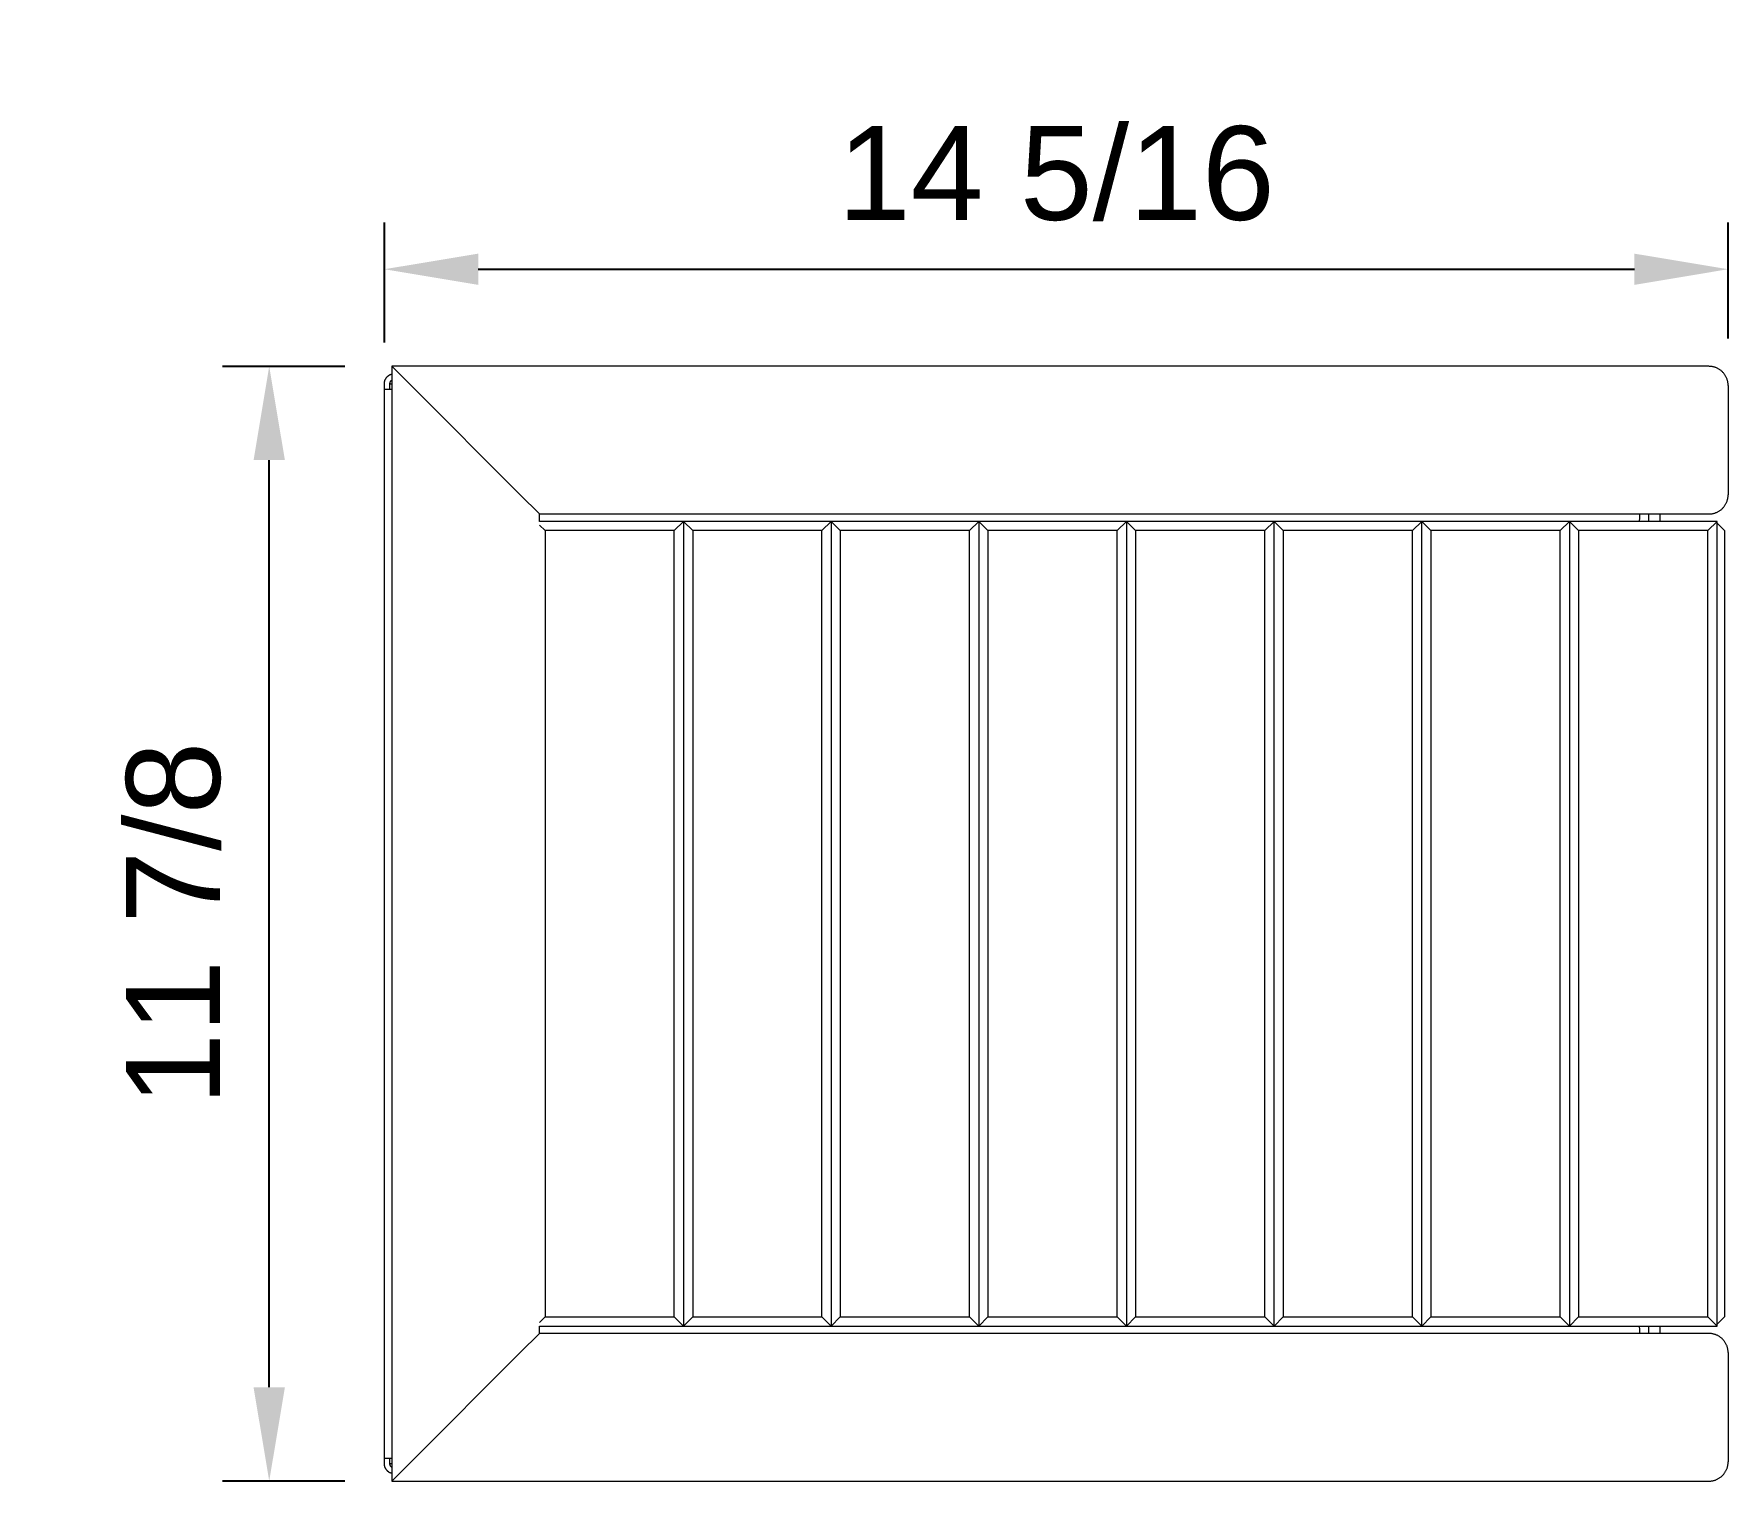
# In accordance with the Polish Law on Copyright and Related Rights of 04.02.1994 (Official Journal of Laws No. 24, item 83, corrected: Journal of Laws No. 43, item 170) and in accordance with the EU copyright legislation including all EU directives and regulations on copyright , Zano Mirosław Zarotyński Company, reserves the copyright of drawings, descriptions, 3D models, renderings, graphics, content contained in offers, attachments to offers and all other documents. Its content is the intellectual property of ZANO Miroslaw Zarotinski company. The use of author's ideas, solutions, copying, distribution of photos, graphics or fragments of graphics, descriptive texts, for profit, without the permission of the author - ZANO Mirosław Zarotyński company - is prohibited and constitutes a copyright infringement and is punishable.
# Model space of a CAD drawing. Header units: inches. Extents: x -1 to 137, y -3 to 81.
# Drawn here: x 1.08 to 19.15, y 3.64 to 19.08 of the extents above; entities that cross this region are included whole.
import ezdxf

# ---------------------------------------------------------------- set-up
doc = ezdxf.new("R2010")
doc.units = ezdxf.units.IN
doc.header["$PDSIZE"] = -1
doc.layers.add('ZANO_R', color=7, linetype='Continuous', lineweight=0)
doc.layers.add('ZANO_W', color=1, linetype='Continuous', lineweight=0)
doc.styles.get("Standard").update_dxf_attribs({"font": 'ARIALUNI.TTF'})
doc.dimstyles.new('amerykanie', dxfattribs={"dimtxt": 50, "dimasz": 50, "dimexe": 0.5, "dimexo": 0.5, "dimgap": 1, "dimtad": 1, "dimdec": 0, "dimzin": 0, "dimlunit": 5, "dimtxsty": 'Standard', "dimcen": 0.09, "dimclrd": 1, "dimclre": 1, "dimclrt": 1, "dimazin": 0, "dimtfac": 1, "dimtdec": 0, "dimtmove": 0, "dimatfit": 3, "dimfxl": 1, "dimtzin": 0, "dimarcsym": 1})

# ---------------------------------------------------------------- blocks, each defined once
blk = doc.blocks.new('*D371')
at = {"layer": 'Defpoints', "color": 0}
for p in [(19.151, 16.566), (4.819, 15.286), (19.151, 15.326)]:
    blk.add_point(p, dxfattribs=at)
at = {"layer": 'ZANO_W', "color": 1, "lineweight": -2}
for p, q in [((4.819, 15.786), (4.819, 17.066)), ((19.151, 15.826), (19.151, 17.066)), ((5.819, 16.566), (18.151, 16.566))]:
    blk.add_line(p, q, dxfattribs=at)
at = {"layer": 'ZANO_W', "color": 1}
for points in [[(5.819, 16.732), (5.819, 16.399), (4.819, 16.566)], [(18.151, 16.399), (18.151, 16.732), (19.151, 16.566)]]:
    blk.add_solid(points, dxfattribs=at)
at = {"layer": 'ZANO_W', "color": 1, "insert": (11.985, 17.585), "char_height": 1, "attachment_point": 5}
blk.add_mtext('14 5/16', dxfattribs=at)
blk = doc.blocks.new('*D372')
at = {"layer": 'Defpoints', "color": 0}
for p in [(3.59, 15.53), (4.898, 15.53), (4.898, 3.64)]:
    blk.add_point(p, dxfattribs=at)
at = {"layer": 'ZANO_W', "color": 1, "lineweight": -2}
for p, q in [((4.398, 15.53), (3.09, 15.53)), ((3.59, 4.64), (3.59, 14.53)), ((4.398, 3.64), (3.09, 3.64))]:
    blk.add_line(p, q, dxfattribs=at)
at = {"layer": 'ZANO_W', "color": 1}
for points in [[(3.757, 14.53), (3.423, 14.53), (3.59, 15.53)], [(3.423, 4.64), (3.757, 4.64), (3.59, 3.64)]]:
    blk.add_solid(points, dxfattribs=at)
at = {"layer": 'ZANO_W', "color": 1, "insert": (2.571, 9.585), "char_height": 1, "attachment_point": 5, "rotation": 90}
blk.add_mtext('11 7/8', dxfattribs=at)

msp = doc.modelspace()

# ---------------------------------------------------------------- linework, layer by layer
at = {"layer": 'ZANO_R'}
for p, q in [((4.81955, 15.35982), (4.82012, 15.36344)), ((4.82012, 15.36344), (4.82081, 15.36704)), ((4.82081, 15.36704), (4.82163, 15.37062)), ((4.82163, 15.37062), (4.82257, 15.37416)), ((4.82257, 15.37416), (4.82363, 15.37768)), ((4.82363, 15.37768), (4.82481, 15.38115)), ((4.82481, 15.38115), (4.82611, 15.38458)), ((4.82611, 15.38458), (4.82752, 15.38796)), ((4.82752, 15.38796), (4.82906, 15.39129)), ((4.82906, 15.39129), (4.8307, 15.39457)), ((4.8307, 15.39457), (4.83246, 15.39779)), ((4.83246, 15.39779), (4.83433, 15.40094)), ((4.83433, 15.40094), (4.83631, 15.40403)), ((4.83631, 15.40403), (4.83839, 15.40705)), ((4.83839, 15.40705), (4.84058, 15.41)), ((4.84058, 15.41), (4.84286, 15.41286)), ((4.84286, 15.41286), (4.84525, 15.41565)), ((4.84525, 15.41565), (4.84772, 15.41836)), ((4.84772, 15.41836), (4.85029, 15.42097)), ((4.85029, 15.42097), (4.85295, 15.4235)), ((4.85295, 15.4235), (4.8557, 15.42593)), ((4.8557, 15.42593), (4.85852, 15.42827)), ((4.85852, 15.42827), (4.86143, 15.43051)), ((4.86143, 15.43051), (4.86441, 15.43265)), ((4.86441, 15.43265), (4.86746, 15.43468)), ((4.86746, 15.43468), (4.87058, 15.43661)), ((4.87058, 15.43661), (4.87377, 15.43842)), ((4.87377, 15.43842), (4.87701, 15.44013)), ((4.87701, 15.44013), (4.88032, 15.44172)), ((4.87981, 15.35947), (4.88032, 15.36099)), ((4.88032, 15.44172), (4.88367, 15.4432)), ((4.88032, 15.36099), (4.88089, 15.3625)), ((4.88089, 15.3625), (4.8815, 15.36399)), ((4.8815, 15.36399), (4.88217, 15.36546)), ((4.88217, 15.36546), (4.88288, 15.3669)), ((4.88288, 15.3669), (4.88365, 15.36832)), ((4.88365, 15.36832), (4.88446, 15.36971)), ((4.88367, 15.4432), (4.88708, 15.44456)), ((4.88446, 15.36971), (4.88532, 15.37107)), ((4.88532, 15.37107), (4.88622, 15.3724)), ((4.88622, 15.3724), (4.88717, 15.37371)), ((4.88708, 15.44456), (4.89053, 15.44581)), ((4.88717, 15.37371), (4.88817, 15.37497)), ((4.88817, 15.37497), (4.8892, 15.37621)), ((4.8892, 15.37621), (4.89028, 15.3774)), ((4.89028, 15.3774), (4.8914, 15.37856)), ((4.89053, 15.44581), (4.89402, 15.44693)), ((4.8914, 15.37856), (4.89256, 15.37968)), ((4.89256, 15.37968), (4.89375, 15.38076)), ((4.89375, 15.38076), (4.89498, 15.3818)), ((4.89402, 15.44693), (4.89755, 15.44793)), ((4.89498, 15.3818), (4.89625, 15.3828)), ((4.89625, 15.3828), (4.89755, 15.38375)), ((18.94577, 15.53025), (4.89755, 15.53025)), ((4.89755, 15.53025), (4.89755, 3.63965)), ((4.8976, 15.5302), (4.89755, 15.53025)), ((4.8976, 15.5302), (5.10229, 15.32551)), ((18.95276, 15.53013), (18.94577, 15.53025)), ((18.95975, 15.52977), (18.95276, 15.53013)), ((18.96671, 15.52917), (18.95975, 15.52977)), ((18.97365, 15.52834), (18.96671, 15.52917)), ((18.98056, 15.52727), (18.97365, 15.52834)), ((18.98743, 15.52596), (18.98056, 15.52727)), ((18.99425, 15.52442), (18.98743, 15.52596)), ((19.00101, 15.52265), (18.99425, 15.52442)), ((19.00771, 15.52065), (19.00101, 15.52265)), ((19.01434, 15.51842), (19.00771, 15.52065)), ((19.02088, 15.51597), (19.01434, 15.51842)), ((19.02734, 15.5133), (19.02088, 15.51597)), ((19.03371, 15.5104), (19.02734, 15.5133)), ((19.03997, 15.50729), (19.03371, 15.5104)), ((19.04612, 15.50397), (19.03997, 15.50729)), ((19.05215, 15.50044), (19.04612, 15.50397)), ((19.05806, 15.49671), (19.05215, 15.50044)), ((19.06384, 15.49277), (19.05806, 15.49671)), ((19.06949, 15.48864), (19.06384, 15.49277)), ((19.07498, 15.48433), (19.06949, 15.48864)), ((19.08033, 15.47982), (19.07498, 15.48433)), ((19.08552, 15.47514), (19.08033, 15.47982)), ((19.09055, 15.47028), (19.08552, 15.47514)), ((19.09541, 15.46525), (19.09055, 15.47028)), ((19.10009, 15.46006), (19.09541, 15.46525)), ((19.10459, 15.45472), (19.10009, 15.46006)), ((19.10891, 15.44922), (19.10459, 15.45472)), ((19.11304, 15.44358), (19.10891, 15.44922)), ((19.11697, 15.4378), (19.11304, 15.44358)), ((19.12071, 15.43189), (19.11697, 15.4378)), ((19.12424, 15.42585), (19.12071, 15.43189)), ((19.12756, 15.4197), (19.12424, 15.42585)), ((19.13067, 15.41344), (19.12756, 15.4197)), ((19.13356, 15.40708), (19.13067, 15.41344)), ((19.13624, 15.40062), (19.13356, 15.40708)), ((19.13869, 15.39407), (19.13624, 15.40062)), ((19.14092, 15.38744), (19.13869, 15.39407)), ((19.14292, 15.38075), (19.14092, 15.38744)), ((19.14469, 15.37398), (19.14292, 15.38075)), ((19.14623, 15.36716), (19.14469, 15.37398)), ((19.14754, 15.36029), (19.14623, 15.36716)), ((19.14861, 15.35339), (19.14754, 15.36029)), ((4.81854, 15.34519), (4.81861, 15.34886)), ((4.81854, 15.28613), (4.81854, 15.34519)), ((4.81854, 15.28613), (4.89755, 15.28613)), ((4.81854, 3.88376), (4.81854, 15.28613)), ((4.81861, 15.34886), (4.8188, 15.35252)), ((4.8188, 15.35252), (4.81911, 15.35618)), ((4.81911, 15.35618), (4.81955, 15.35982)), ((4.8776, 15.34519), (4.87763, 15.3468)), ((4.8776, 15.28613), (4.8776, 15.34519)), ((4.8776, 15.34519), (4.89755, 15.34519)), ((4.87763, 15.3468), (4.87771, 15.34841)), ((4.87771, 15.34841), (4.87785, 15.35002)), ((4.87785, 15.35002), (4.87804, 15.35162)), ((4.87804, 15.35162), (4.87829, 15.35321)), ((4.87829, 15.35321), (4.87859, 15.35479)), ((4.87859, 15.35479), (4.87894, 15.35636)), ((4.87894, 15.35636), (4.87935, 15.35792)), ((4.87935, 15.35792), (4.87981, 15.35947)), ((6.26772, 14.16007), (5.10229, 15.32551)), ((19.14944, 15.34644), (19.14861, 15.35339)), ((19.15004, 15.33948), (19.14944, 15.34644)), ((19.15039, 15.3325), (19.15004, 15.33948)), ((19.15051, 15.32551), (19.15039, 15.3325)), ((19.15051, 15.32551), (19.15051, 14.16007)), ((6.26772, 14.16007), (6.47246, 13.95533)), ((19.13869, 14.09151), (19.14092, 14.09813)), ((19.14092, 14.09813), (19.14292, 14.10483)), ((19.14292, 14.10483), (19.14469, 14.1116)), ((19.14469, 14.1116), (19.14623, 14.11842)), ((19.14623, 14.11842), (19.14754, 14.12528)), ((19.14754, 14.12528), (19.14861, 14.13219)), ((19.14861, 14.13219), (19.14944, 14.13913)), ((19.14944, 14.13913), (19.15004, 14.1461)), ((19.15004, 14.1461), (19.15039, 14.15308)), ((19.15039, 14.15308), (19.15051, 14.16007)), ((6.47246, 13.95533), (18.94577, 13.95533)), ((6.47246, 13.87659), (6.47246, 13.95533)), ((18.20491, 13.91594), (18.20294, 13.87659)), ((18.20557, 13.95533), (18.20491, 13.91594)), ((18.304, 13.87659), (18.304, 13.95533)), ((18.42212, 13.95533), (18.42212, 13.87659)), ((18.94577, 13.95533), (18.95276, 13.95545)), ((18.95276, 13.95545), (18.95975, 13.95581)), ((18.95975, 13.95581), (18.96671, 13.95641)), ((18.96671, 13.95641), (18.97365, 13.95724)), ((18.97365, 13.95724), (18.98056, 13.95831)), ((18.98056, 13.95831), (18.98743, 13.95961)), ((18.98743, 13.95961), (18.99425, 13.96115)), ((18.99425, 13.96115), (19.00101, 13.96292)), ((19.00101, 13.96292), (19.00771, 13.96493)), ((19.00771, 13.96493), (19.01434, 13.96715)), ((19.01434, 13.96715), (19.02088, 13.96961)), ((19.02088, 13.96961), (19.02734, 13.97228)), ((19.02734, 13.97228), (19.03371, 13.97518)), ((19.03371, 13.97518), (19.03997, 13.97829)), ((19.03997, 13.97829), (19.04612, 13.98161)), ((19.04612, 13.98161), (19.05215, 13.98514)), ((19.05215, 13.98514), (19.05806, 13.98887)), ((19.05806, 13.98887), (19.06384, 13.99281)), ((19.06384, 13.99281), (19.06949, 13.99693)), ((19.06949, 13.99693), (19.07498, 14.00125)), ((19.07498, 14.00125), (19.08033, 14.00576)), ((19.08033, 14.00576), (19.08552, 14.01044)), ((19.08552, 14.01044), (19.09055, 14.0153)), ((19.09055, 14.0153), (19.09541, 14.02033)), ((19.09541, 14.02033), (19.10009, 14.02552)), ((19.10009, 14.02552), (19.10459, 14.03086)), ((19.10459, 14.03086), (19.10891, 14.03636)), ((19.10891, 14.03636), (19.11304, 14.042)), ((19.11304, 14.042), (19.11697, 14.04778)), ((19.11697, 14.04778), (19.12071, 14.05369)), ((19.12071, 14.05369), (19.12424, 14.05973)), ((19.12424, 14.05973), (19.12756, 14.06588)), ((19.12756, 14.06588), (19.13067, 14.07214)), ((19.13067, 14.07214), (19.13356, 14.0785)), ((19.13356, 14.0785), (19.13624, 14.08496)), ((19.13624, 14.08496), (19.13869, 14.09151)), ((8.008, 13.87659), (6.47246, 13.87659)), ((6.47246, 13.83721), (6.53152, 13.77815)), ((6.53152, 13.77815), (6.53152, 5.39174)), ((7.90957, 13.77815), (6.53152, 13.77815)), ((7.90957, 13.77815), (8.008, 13.87659)), ((7.90957, 5.39174), (7.90957, 13.77815)), ((9.58291, 13.87659), (8.008, 13.87659)), ((8.008, 13.87659), (8.10643, 13.77815)), ((8.008, 13.87659), (8.008, 5.29331)), ((8.10643, 13.77815), (8.10643, 5.39174)), ((9.48448, 13.77815), (8.10643, 13.77815)), ((9.48448, 13.77815), (9.58291, 13.87659)), ((9.48448, 5.39174), (9.48448, 13.77815)), ((11.15783, 13.87659), (9.58291, 13.87659)), ((9.58291, 13.87659), (9.68135, 13.77815)), ((9.58291, 13.87659), (9.58291, 5.29331)), ((9.68135, 13.77815), (9.68135, 5.39174)), ((11.0594, 13.77815), (9.68135, 13.77815)), ((11.0594, 13.77815), (11.15783, 13.87659)), ((11.0594, 5.39174), (11.0594, 13.77815)), ((12.73274, 13.87659), (11.15783, 13.87659)), ((11.15783, 13.87659), (11.25626, 13.77815)), ((11.15783, 13.87659), (11.15783, 5.29331)), ((11.25626, 13.77815), (11.25626, 5.39174)), ((12.63431, 13.77815), (11.25626, 13.77815)), ((12.63431, 13.77815), (12.73274, 13.87659)), ((12.63431, 5.39174), (12.63431, 13.77815)), ((12.73274, 13.87659), (12.73274, 5.29331)), ((14.30765, 13.87659), (12.73274, 13.87659)), ((12.83117, 13.77815), (12.73274, 13.87659)), ((14.20922, 13.77815), (12.83117, 13.77815)), ((12.83117, 13.77815), (12.83117, 5.39174)), ((14.20922, 13.77815), (14.30765, 13.87659)), ((14.20922, 5.39174), (14.20922, 13.77815)), ((15.88257, 13.87659), (14.30765, 13.87659)), ((14.30765, 5.29331), (14.30765, 13.87659)), ((14.30765, 13.87659), (14.40609, 13.77815)), ((15.78414, 13.77815), (14.40609, 13.77815)), ((14.40609, 13.77815), (14.40609, 5.39174)), ((15.78414, 13.77815), (15.88257, 13.87659)), ((15.78414, 5.39174), (15.78414, 13.77815)), ((17.45748, 13.87659), (15.88257, 13.87659)), ((15.88257, 5.29331), (15.88257, 13.87659)), ((15.981, 13.77815), (15.88257, 13.87659)), ((17.35905, 13.77815), (15.981, 13.77815)), ((15.981, 13.77815), (15.981, 5.39174)), ((17.35905, 13.77815), (17.45748, 13.87659)), ((17.35905, 5.39174), (17.35905, 13.77815)), ((19.0324, 13.87659), (17.45748, 13.87659)), ((17.55591, 13.77815), (17.45748, 13.87659)), ((17.45748, 13.87659), (17.45748, 5.29331)), ((18.93396, 13.77815), (17.55591, 13.77815)), ((17.55591, 13.77815), (17.55591, 5.39174)), ((18.93396, 13.77815), (19.0324, 13.87659)), ((18.93396, 5.39174), (18.93396, 13.77815)), ((19.0324, 5.29331), (19.0324, 13.87659)), ((19.0324, 13.8569), (19.11114, 13.77815)), ((19.11114, 13.77815), (19.11114, 5.39174)), ((6.47246, 5.33268), (6.53152, 5.39174)), ((6.47246, 5.29331), (8.008, 5.29331)), ((6.47246, 5.21456), (6.47246, 5.29331)), ((6.53152, 5.39174), (7.90957, 5.39174)), ((7.90957, 5.39174), (8.008, 5.29331)), ((8.008, 5.29331), (8.10643, 5.39174)), ((8.008, 5.29331), (9.58291, 5.29331)), ((8.10643, 5.39174), (9.48448, 5.39174)), ((9.48448, 5.39174), (9.58291, 5.29331)), ((9.58291, 5.29331), (9.68135, 5.39174)), ((9.58291, 5.29331), (11.15783, 5.29331)), ((9.68135, 5.39174), (11.0594, 5.39174)), ((11.0594, 5.39174), (11.15783, 5.29331)), ((11.15783, 5.29331), (11.25626, 5.39174)), ((11.15783, 5.29331), (12.73274, 5.29331)), ((11.25626, 5.39174), (12.63431, 5.39174)), ((12.73274, 5.29331), (12.63431, 5.39174)), ((12.83117, 5.39174), (12.73274, 5.29331)), ((12.73274, 5.29331), (14.30765, 5.29331)), ((12.83117, 5.39174), (14.20922, 5.39174)), ((14.30765, 5.29331), (14.20922, 5.39174)), ((14.40609, 5.39174), (14.30765, 5.29331)), ((14.30765, 5.29331), (15.88257, 5.29331)), ((14.40609, 5.39174), (15.78414, 5.39174)), ((15.88257, 5.29331), (15.78414, 5.39174)), ((15.88257, 5.29331), (15.981, 5.39174)), ((15.88257, 5.29331), (17.45748, 5.29331)), ((15.981, 5.39174), (17.35905, 5.39174)), ((17.35905, 5.39174), (17.45748, 5.29331)), ((17.55591, 5.39174), (17.45748, 5.29331)), ((17.45748, 5.29331), (19.0324, 5.29331)), ((17.55591, 5.39174), (18.93396, 5.39174)), ((18.20294, 5.29331), (18.20491, 5.25396)), ((18.20491, 5.25396), (18.20557, 5.21456)), ((18.304, 5.21456), (18.304, 5.29331)), ((18.42212, 5.29331), (18.42212, 5.21456)), ((19.0324, 5.29331), (18.93396, 5.39174)), ((19.0324, 5.31299), (19.11114, 5.39174)), ((6.26772, 5.00982), (6.47246, 5.21456)), ((18.94577, 5.21456), (6.47246, 5.21456)), ((18.95276, 5.21444), (18.94577, 5.21456)), ((18.95975, 5.21409), (18.95276, 5.21444)), ((18.96671, 5.21349), (18.95975, 5.21409)), ((18.97365, 5.21266), (18.96671, 5.21349)), ((18.98056, 5.21159), (18.97365, 5.21266)), ((18.98743, 5.21028), (18.98056, 5.21159)), ((18.99425, 5.20874), (18.98743, 5.21028)), ((19.00101, 5.20697), (18.99425, 5.20874)), ((19.00771, 5.20497), (19.00101, 5.20697)), ((19.01434, 5.20274), (19.00771, 5.20497)), ((19.02088, 5.20029), (19.01434, 5.20274)), ((19.02734, 5.19761), (19.02088, 5.20029)), ((19.03371, 5.19472), (19.02734, 5.19761)), ((19.03997, 5.19161), (19.03371, 5.19472)), ((19.04612, 5.18829), (19.03997, 5.19161)), ((19.05215, 5.18476), (19.04612, 5.18829)), ((19.05806, 5.18102), (19.05215, 5.18476)), ((19.06384, 5.17709), (19.05806, 5.18102)), ((19.06949, 5.17296), (19.06384, 5.17709)), ((19.07498, 5.16864), (19.06949, 5.17296)), ((19.08033, 5.16414), (19.07498, 5.16864)), ((19.08552, 5.15945), (19.08033, 5.16414)), ((19.09055, 5.1546), (19.08552, 5.15945)), ((19.09541, 5.14957), (19.09055, 5.1546)), ((19.10009, 5.14438), (19.09541, 5.14957)), ((19.10459, 5.13903), (19.10009, 5.14438)), ((19.10891, 5.13353), (19.10459, 5.13903)), ((19.11304, 5.12789), (19.10891, 5.13353)), ((19.11697, 5.12211), (19.11304, 5.12789)), ((19.12071, 5.1162), (19.11697, 5.12211)), ((19.12424, 5.11017), (19.12071, 5.1162)), ((19.12756, 5.10402), (19.12424, 5.11017)), ((19.13067, 5.09776), (19.12756, 5.10402)), ((19.13356, 5.09139), (19.13067, 5.09776)), ((19.13624, 5.08493), (19.13356, 5.09139)), ((19.13869, 5.07839), (19.13624, 5.08493)), ((19.14092, 5.07176), (19.13869, 5.07839)), ((19.14292, 5.06506), (19.14092, 5.07176)), ((19.14469, 5.0583), (19.14292, 5.06506)), ((6.26772, 5.00982), (5.10229, 3.84439)), ((19.14623, 5.05148), (19.14469, 5.0583)), ((19.14754, 5.04461), (19.14623, 5.05148)), ((19.14861, 5.0377), (19.14754, 5.04461)), ((19.14944, 5.03076), (19.14861, 5.0377)), ((19.15004, 5.0238), (19.14944, 5.03076)), ((19.15039, 5.01681), (19.15004, 5.0238)), ((19.15051, 5.00982), (19.15039, 5.01681)), ((19.15051, 5.00982), (19.15051, 3.84439)), ((4.81854, 3.8247), (4.81854, 3.88376)), ((4.81854, 3.88376), (4.89755, 3.88376)), ((4.81861, 3.82103), (4.81854, 3.8247)), ((4.8188, 3.81737), (4.81861, 3.82103)), ((4.81911, 3.81372), (4.8188, 3.81737)), ((4.81955, 3.81008), (4.81911, 3.81372)), ((4.82012, 3.80645), (4.81955, 3.81008)), ((4.82081, 3.80285), (4.82012, 3.80645)), ((4.82163, 3.79928), (4.82081, 3.80285)), ((4.82257, 3.79573), (4.82163, 3.79928)), ((4.82363, 3.79222), (4.82257, 3.79573)), ((4.8776, 3.8247), (4.8776, 3.88376)), ((4.89755, 3.8247), (4.8776, 3.8247)), ((4.87763, 3.82309), (4.8776, 3.8247)), ((4.87771, 3.82148), (4.87763, 3.82309)), ((4.87785, 3.81988), (4.87771, 3.82148)), ((4.87804, 3.81828), (4.87785, 3.81988)), ((4.87829, 3.81669), (4.87804, 3.81828)), ((4.87859, 3.8151), (4.87829, 3.81669)), ((4.87894, 3.81353), (4.87859, 3.8151)), ((4.87935, 3.81197), (4.87894, 3.81353)), ((4.87981, 3.81043), (4.87935, 3.81197)), ((4.88032, 3.8089), (4.87981, 3.81043)), ((4.88089, 3.80739), (4.88032, 3.8089)), ((4.8815, 3.80591), (4.88089, 3.80739)), ((4.88217, 3.80444), (4.8815, 3.80591)), ((4.88288, 3.803), (4.88217, 3.80444)), ((4.88365, 3.80158), (4.88288, 3.803)), ((4.88446, 3.80019), (4.88365, 3.80158)), ((4.88532, 3.79882), (4.88446, 3.80019)), ((4.88622, 3.79749), (4.88532, 3.79882)), ((4.88717, 3.79619), (4.88622, 3.79749)), ((4.88817, 3.79492), (4.88717, 3.79619)), ((4.8892, 3.79369), (4.88817, 3.79492)), ((4.8976, 3.6397), (5.10229, 3.84439)), ((19.14292, 3.78915), (19.14469, 3.79591)), ((19.14469, 3.79591), (19.14623, 3.80273)), ((19.14623, 3.80273), (19.14754, 3.8096)), ((19.14754, 3.8096), (19.14861, 3.81651)), ((19.14861, 3.81651), (19.14944, 3.82345)), ((19.14944, 3.82345), (19.15004, 3.83042)), ((19.15004, 3.83042), (19.15039, 3.8374)), ((19.15039, 3.8374), (19.15051, 3.84439)), ((4.82481, 3.78875), (4.82363, 3.79222)), ((4.82611, 3.78532), (4.82481, 3.78875)), ((4.82752, 3.78194), (4.82611, 3.78532)), ((4.82906, 3.7786), (4.82752, 3.78194)), ((4.8307, 3.77533), (4.82906, 3.7786)), ((4.83246, 3.77211), (4.8307, 3.77533)), ((4.83433, 3.76895), (4.83246, 3.77211)), ((4.83631, 3.76586), (4.83433, 3.76895)), ((4.83839, 3.76284), (4.83631, 3.76586)), ((4.84058, 3.7599), (4.83839, 3.76284)), ((4.84286, 3.75703), (4.84058, 3.7599)), ((4.84525, 3.75424), (4.84286, 3.75703)), ((4.84772, 3.75154), (4.84525, 3.75424)), ((4.85029, 3.74892), (4.84772, 3.75154)), ((4.85295, 3.7464), (4.85029, 3.74892)), ((4.8557, 3.74396), (4.85295, 3.7464)), ((4.85852, 3.74162), (4.8557, 3.74396)), ((4.86143, 3.73939), (4.85852, 3.74162)), ((4.86441, 3.73725), (4.86143, 3.73939)), ((4.86746, 3.73522), (4.86441, 3.73725)), ((4.87058, 3.73329), (4.86746, 3.73522)), ((4.87377, 3.73147), (4.87058, 3.73329)), ((4.87701, 3.72977), (4.87377, 3.73147)), ((4.88032, 3.72817), (4.87701, 3.72977)), ((4.88367, 3.72669), (4.88032, 3.72817)), ((4.88708, 3.72533), (4.88367, 3.72669)), ((4.89053, 3.72409), (4.88708, 3.72533)), ((4.89028, 3.79249), (4.8892, 3.79369)), ((4.8914, 3.79133), (4.89028, 3.79249)), ((4.89402, 3.72296), (4.89053, 3.72409)), ((4.89256, 3.79021), (4.8914, 3.79133)), ((4.89375, 3.78913), (4.89256, 3.79021)), ((4.89498, 3.78809), (4.89375, 3.78913)), ((4.89755, 3.72196), (4.89402, 3.72296)), ((4.89625, 3.78709), (4.89498, 3.78809)), ((4.89755, 3.78614), (4.89625, 3.78709)), ((4.8976, 3.6397), (4.89755, 3.63965)), ((4.89755, 3.63965), (18.94577, 3.63965)), ((18.94577, 3.63965), (18.95276, 3.63977)), ((18.95276, 3.63977), (18.95975, 3.64013)), ((18.95975, 3.64013), (18.96671, 3.64072)), ((18.96671, 3.64072), (18.97365, 3.64156)), ((18.97365, 3.64156), (18.98056, 3.64263)), ((18.98056, 3.64263), (18.98743, 3.64393)), ((18.98743, 3.64393), (18.99425, 3.64547)), ((18.99425, 3.64547), (19.00101, 3.64724)), ((19.00101, 3.64724), (19.00771, 3.64924)), ((19.00771, 3.64924), (19.01434, 3.65147)), ((19.01434, 3.65147), (19.02088, 3.65392)), ((19.02088, 3.65392), (19.02734, 3.6566)), ((19.02734, 3.6566), (19.03371, 3.65949)), ((19.03371, 3.65949), (19.03997, 3.6626)), ((19.03997, 3.6626), (19.04612, 3.66593)), ((19.04612, 3.66593), (19.05215, 3.66946)), ((19.05215, 3.66946), (19.05806, 3.67319)), ((19.05806, 3.67319), (19.06384, 3.67712)), ((19.06384, 3.67712), (19.06949, 3.68125)), ((19.06949, 3.68125), (19.07498, 3.68557)), ((19.07498, 3.68557), (19.08033, 3.69007)), ((19.08033, 3.69007), (19.08552, 3.69476)), ((19.08552, 3.69476), (19.09055, 3.69962)), ((19.09055, 3.69962), (19.09541, 3.70464)), ((19.09541, 3.70464), (19.10009, 3.70983)), ((19.10009, 3.70983), (19.10459, 3.71518)), ((19.10459, 3.71518), (19.10891, 3.72068)), ((19.10891, 3.72068), (19.11304, 3.72632)), ((19.11304, 3.72632), (19.11697, 3.7321)), ((19.11697, 3.7321), (19.12071, 3.73801)), ((19.12071, 3.73801), (19.12424, 3.74404)), ((19.12424, 3.74404), (19.12756, 3.75019)), ((19.12756, 3.75019), (19.13067, 3.75646)), ((19.13067, 3.75646), (19.13356, 3.76282)), ((19.13356, 3.76282), (19.13624, 3.76928)), ((19.13624, 3.76928), (19.13869, 3.77583)), ((19.13869, 3.77583), (19.14092, 3.78245)), ((19.14092, 3.78245), (19.14292, 3.78915))]:
    msp.add_line(p, q, dxfattribs=at)

# ---------------------------------------------------------------- dimensions: what is measured, and where the dimension line sits
at = {"layer": 'ZANO_W'}
dim = msp.add_linear_dim(base=(19.15051, 16.56581), p1=(4.81854, 15.28613), p2=(19.15051, 15.32551), dimstyle='amerykanie', override={"dimtxt": 1, "dimasz": 1, "dimgap": 0.5, "dimdec": 4, "dimaunit": 1, "dimadec": 1, "dimtdec": 4, "dimtmove": 1, "dimfrac": 2}, dxfattribs=at)
dim.commit()
dim.dimension.update_dxf_attribs({"geometry": '*D371', "text_midpoint": (11.98453, 17.58491)})
dim = msp.add_linear_dim(base=(3.59012, 15.53025), p1=(4.89755, 3.64013), p2=(4.89755, 15.53025), angle=90, dimstyle='amerykanie', override={"dimtxt": 1, "dimasz": 1, "dimgap": 0.5, "dimdec": 4, "dimaunit": 1, "dimadec": 1, "dimtdec": 4, "dimtmove": 1, "dimfrac": 2}, dxfattribs=at)
dim.commit()
dim.dimension.update_dxf_attribs({"geometry": '*D372', "text_midpoint": (2.57102, 9.58519)})

doc.saveas('drawing.dxf')
